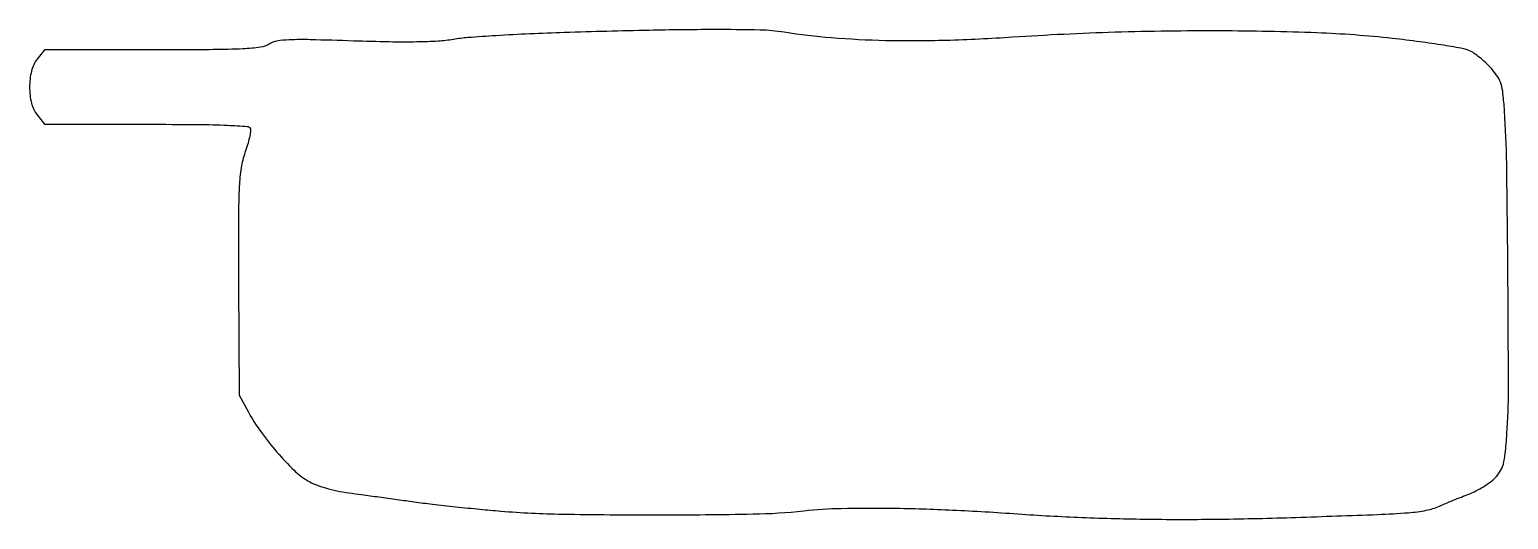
# Model space of a CAD drawing. Extents: x 0 to 417, y 1 to 139.
import ezdxf

# ---------------------------------------------------------------- set-up
doc = ezdxf.new("R2010")
doc.units = 0

msp = doc.modelspace()

# ---------------------------------------------------------------- linework, layer by layer
msp.add_lwpolyline([(151, 137.872878, 0.003575), (141.114243, 137.498238, 0.004092), (131.670763, 136.995246, 0.003702), (123.669183, 136.443864, 0.023209), (119.602598, 135.942733, -0.027413), (115.262075, 135.444831, -0.010878), (109.264472, 135.218954, -0.008548), (101.477347, 135.228362, -0.003942), (91.346336, 135.493748, 0.002176), (79.118756, 135.857291, 0.015607), (73.211782, 135.822796, 0.032461), (69.706663, 135.464211, 0.103667), (67.528922, 134.610907, -0.114065), (65.10338, 133.717561, -0.019215), (60.143783, 133.283397, -0.010689), (51.760012, 133.05265, -0.001535), (34.607763, 133), (4.14516, 133), (2.07258, 130.365141, 0.107818), (0.453436, 127.027842, 0.059295), (-0.085419, 122.5, 0.059295), (0.453436, 117.972158, 0.107818), (2.07258, 114.634859), (4.14516, 112), (32.989247, 112, -0.001887), (47.469096, 111.945345, -0.008786), (55.819354, 111.735541, -0.006726), (61.382326, 111.422887, -0.303412), (62.251548, 110.75, -0.122184), (62.313675, 109.972151, -0.014342), (61.978943, 108.251563, -0.016499), (61.446105, 106.197585, -0.012809), (60.736254, 104, 0.04627), (59.666201, 99.730657, 0.026186), (59.129426, 94.420506, 0.011785), (58.915767, 85.811434, 0.001459), (58.947186, 67.051154), (59.091627, 35.602307), (61.620816, 30.955355, 0.032268), (65.104484, 25.435006, 0.02133), (69.763983, 19.55504, 0.021091), (74.592521, 14.423053, 0.060972), (78.465029, 11.467626, 0.03876), (80.677908, 10.391551, 0.021823), (83.503611, 9.418972, 0.020256), (86.701873, 8.611366, 0.01838), (90.060177, 8.034613, -0.00048), (93.681005, 7.545446, -0.000202), (98.545802, 6.881455, -0.0002), (103.743988, 6.167695, -0.000261), (108.5, 5.510177, 0.005228), (113.676541, 4.846851, 0.002617), (120.234375, 4.110899, 0.002597), (127.029303, 3.420008, 0.003834), (133, 2.890422, 0.015965), (150.329174, 2.042877, 0.004494), (177.399253, 1.827547, 0.004089), (204.205461, 2.074437, 0.022778), (218.556156, 2.978793, -0.021939), (229.106237, 3.661417, -0.00879), (243.577377, 3.707204, -0.007985), (260.523884, 3.192126, -0.006143), (279, 2.107438, 0.007754), (297.050506, 1.106087, 0.006845), (315.88995, 0.611987, 0.006425), (335.905699, 0.618363, 0.005115), (357.5, 1.123701, 0.000833), (380.512662, 1.936208, 0.010193), (389.303498, 2.440853, 0.027585), (394.296869, 3.108321, 0.059023), (398, 4.278012, -0.005868), (399.67942, 5.012178, -0.00272), (401.877326, 5.928369, -0.002693), (404.196945, 6.865951, -0.003747), (406.284515, 7.678617, 0.026833), (408.310648, 8.577115, 0.020028), (410.442858, 9.77287, 0.020374), (412.365999, 11.0658, 0.042724), (413.721897, 12.250303, 0.054676), (415.189322, 14.148404, 0.072119), (416.04979, 16.15617, 0.040745), (416.582668, 19.093649, 0.00698), (417.059228, 24.750303, 0.017902), (417.484206, 37.139876, 0.001506), (417.339372, 69.142778, 0.001758), (416.988778, 100.859597, 0.01329), (416.372679, 115.824515, 0.009739), (415.949518, 120.664878, 0.04772), (415.399068, 123.352067, 0.069618), (414.449397, 125.388146, 0.03629), (412.75558, 127.625598, 0.021785), (411.374817, 129.066474, 0.016689), (409.748653, 130.521056, 0.016972), (408.132285, 131.781876, 0.037832), (406.805677, 132.600488, 0.072651), (404.754342, 133.308172, 0.006247), (399.277137, 134.274667, 0.007863), (392.502344, 135.273921, 0.005224), (384.704121, 136.216344, 0.018001), (363.419544, 137.790471, 0.008696), (336.09674, 138.348785, 0.008352), (306.398596, 137.942986, 0.009035), (277.5, 136.542198, -0.00945), (258.687752, 135.645995, -0.012698), (241.626354, 135.58953, -0.014118), (226.360819, 136.358304, -0.020637), (213, 137.966877, 0.035132), (206.240989, 138.58263, 0.005533), (192.881354, 138.710212, 0.005076), (174.861502, 138.499956, 0.002227)], format="xyb", close=True)

doc.saveas('drawing.dxf')
